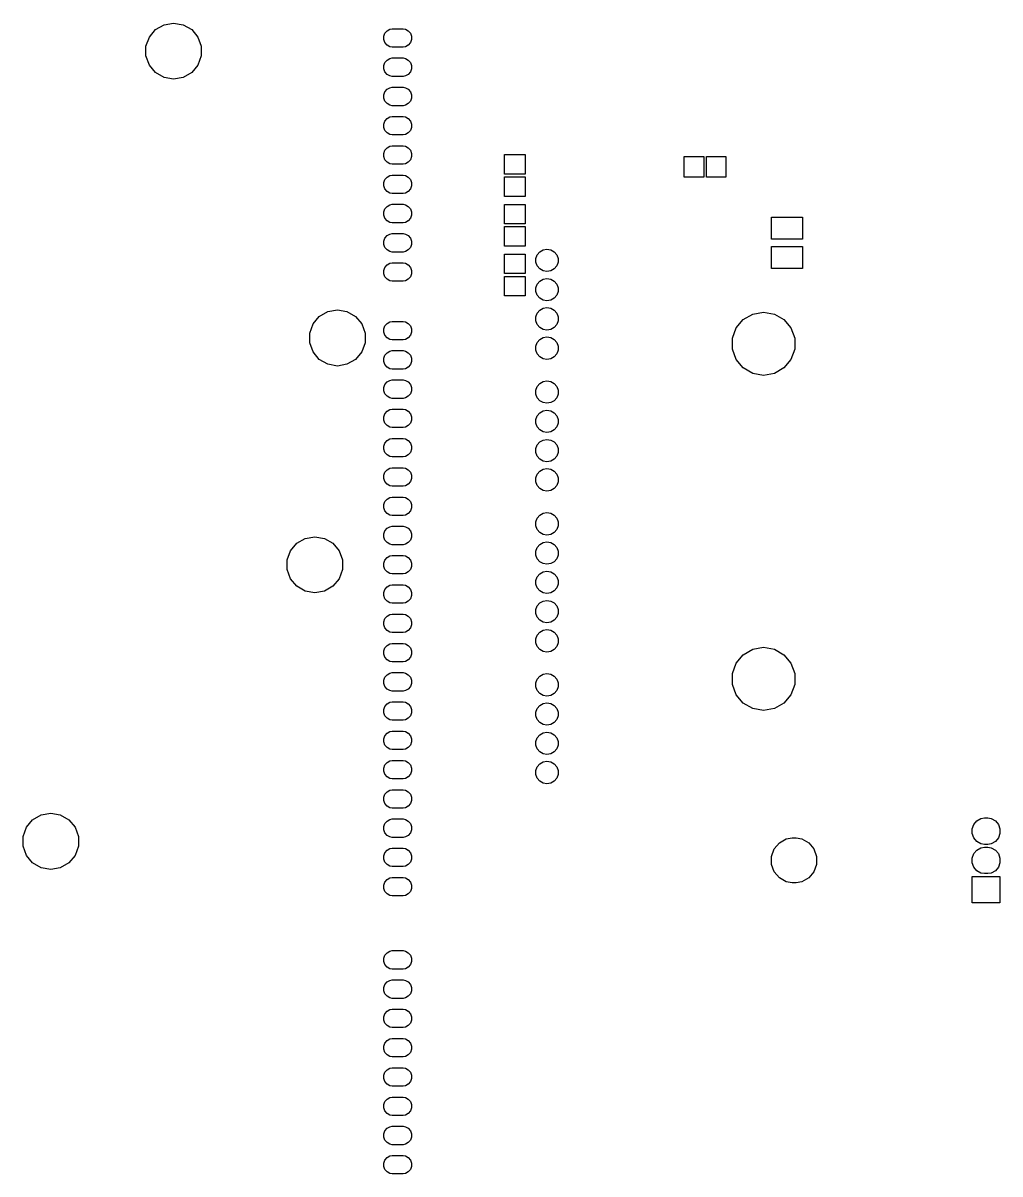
# Model space of a CAD drawing. Extents: x 60 to 245, y -144 to -44.
# Drawn here: x 60 to 144.7, y -143.8 to -43.9 of the extents above; entities that cross this region are included whole.
import ezdxf

# ---------------------------------------------------------------- set-up
doc = ezdxf.new("R2010")
doc.units = 0
doc.header["$MEASUREMENT"] = 0
doc.layers.add('BLACK', color=7, linetype='CONTINUOUS')

msp = doc.modelspace()

# ---------------------------------------------------------------- linework, layer by layer
at = {"layer": 'BLACK', "linetype": 'CONTINUOUS'}
for p, q in [((72.1915, -44.0649), (73.025, -43.918)), ((73.025, -43.918), (73.8585, -44.0649)), ((70.9145, -45.1365), (71.4585, -44.4881)), ((71.4585, -44.4881), (72.1915, -44.0649)), ((73.8585, -44.0649), (74.5915, -44.4881)), ((74.5915, -44.4881), (75.1355, -45.1365)), ((91.256, -45.0709), (91.3525, -44.8058)), ((91.3525, -44.8058), (91.5338, -44.5897)), ((91.5338, -44.5897), (91.7782, -44.4486)), ((91.7782, -44.4486), (91.986, -44.412)), ((91.986, -44.412), (92.926, -44.412)), ((92.926, -44.412), (93.1338, -44.4486)), ((93.1338, -44.4486), (93.3782, -44.5897)), ((93.3782, -44.5897), (93.5595, -44.8058)), ((93.5595, -44.8058), (93.656, -45.0709)), ((70.625, -45.9318), (70.9145, -45.1365)), ((70.625, -46.7782), (70.625, -45.9318)), ((75.1355, -45.1365), (75.425, -45.9318)), ((75.425, -45.9318), (75.425, -46.7782)), ((91.256, -45.3531), (91.256, -45.0709)), ((91.3525, -45.6182), (91.256, -45.3531)), ((91.5338, -45.8343), (91.3525, -45.6182)), ((91.7782, -45.9754), (91.5338, -45.8343)), ((93.3782, -45.8343), (93.1338, -45.9754)), ((93.5595, -45.6182), (93.3782, -45.8343)), ((93.656, -45.3531), (93.5595, -45.6182)), ((93.656, -45.0709), (93.656, -45.3531)), ((70.9145, -47.5735), (70.625, -46.7782)), ((75.425, -46.7782), (75.1355, -47.5735)), ((91.986, -46.012), (91.7782, -45.9754)), ((92.926, -46.012), (91.986, -46.012)), ((93.1338, -45.9754), (92.926, -46.012)), ((71.4585, -48.2219), (70.9145, -47.5735)), ((75.1355, -47.5735), (74.5915, -48.2219)), ((91.256, -47.6109), (91.3525, -47.3458)), ((91.256, -47.8931), (91.256, -47.6109)), ((91.3525, -48.1582), (91.256, -47.8931)), ((91.3525, -47.3458), (91.5338, -47.1297)), ((91.5338, -47.1297), (91.7782, -46.9886)), ((91.7782, -46.9886), (91.986, -46.952)), ((91.986, -46.952), (92.926, -46.952)), ((92.926, -46.952), (93.1338, -46.9886)), ((93.1338, -46.9886), (93.3782, -47.1297)), ((93.3782, -47.1297), (93.5595, -47.3458)), ((93.5595, -47.3458), (93.656, -47.6109)), ((93.656, -47.8931), (93.5595, -48.1582)), ((93.656, -47.6109), (93.656, -47.8931)), ((72.1915, -48.6451), (71.4585, -48.2219)), ((73.025, -48.792), (72.1915, -48.6451)), ((73.8585, -48.6451), (73.025, -48.792)), ((74.5915, -48.2219), (73.8585, -48.6451)), ((91.5338, -48.3743), (91.3525, -48.1582)), ((91.7782, -48.5154), (91.5338, -48.3743)), ((91.986, -48.552), (91.7782, -48.5154)), ((92.926, -48.552), (91.986, -48.552)), ((93.1338, -48.5154), (92.926, -48.552)), ((93.3782, -48.3743), (93.1338, -48.5154)), ((93.5595, -48.1582), (93.3782, -48.3743)), ((91.256, -50.1509), (91.3525, -49.8858)), ((91.3525, -49.8858), (91.5338, -49.6697)), ((91.5338, -49.6697), (91.7782, -49.5286)), ((91.7782, -49.5286), (91.986, -49.492)), ((91.986, -49.492), (92.926, -49.492)), ((92.926, -49.492), (93.1338, -49.5286)), ((93.1338, -49.5286), (93.3782, -49.6697)), ((93.3782, -49.6697), (93.5595, -49.8858)), ((93.5595, -49.8858), (93.656, -50.1509)), ((91.256, -50.4331), (91.256, -50.1509)), ((91.3525, -50.6982), (91.256, -50.4331)), ((91.5338, -50.9143), (91.3525, -50.6982)), ((91.7782, -51.0554), (91.5338, -50.9143)), ((93.3782, -50.9143), (93.1338, -51.0554)), ((93.5595, -50.6982), (93.3782, -50.9143)), ((93.656, -50.4331), (93.5595, -50.6982)), ((93.656, -50.1509), (93.656, -50.4331)), ((91.986, -51.092), (91.7782, -51.0554)), ((92.926, -51.092), (91.986, -51.092)), ((93.1338, -51.0554), (92.926, -51.092)), ((91.256, -52.6909), (91.3525, -52.4258)), ((91.256, -52.9731), (91.256, -52.6909)), ((91.3525, -52.4258), (91.5338, -52.2097)), ((91.5338, -52.2097), (91.7782, -52.0686)), ((91.7782, -52.0686), (91.986, -52.032)), ((91.986, -52.032), (92.926, -52.032)), ((92.926, -52.032), (93.1338, -52.0686)), ((93.1338, -52.0686), (93.3782, -52.2097)), ((93.3782, -52.2097), (93.5595, -52.4258)), ((93.5595, -52.4258), (93.656, -52.6909)), ((93.656, -52.6909), (93.656, -52.9731)), ((91.3525, -53.2382), (91.256, -52.9731)), ((91.5338, -53.4543), (91.3525, -53.2382)), ((91.7782, -53.5954), (91.5338, -53.4543)), ((91.986, -53.632), (91.7782, -53.5954)), ((92.926, -53.632), (91.986, -53.632)), ((93.1338, -53.5954), (92.926, -53.632)), ((93.3782, -53.4543), (93.1338, -53.5954)), ((93.5595, -53.2382), (93.3782, -53.4543)), ((93.656, -52.9731), (93.5595, -53.2382)), ((91.3525, -54.9658), (91.5338, -54.7497)), ((91.5338, -54.7497), (91.7782, -54.6086)), ((91.7782, -54.6086), (91.986, -54.572)), ((91.986, -54.572), (92.926, -54.572)), ((92.926, -54.572), (93.1338, -54.6086)), ((93.1338, -54.6086), (93.3782, -54.7497)), ((93.3782, -54.7497), (93.5595, -54.9658)), ((91.256, -55.2309), (91.3525, -54.9658)), ((91.256, -55.5131), (91.256, -55.2309)), ((91.3525, -55.7782), (91.256, -55.5131)), ((91.5338, -55.9943), (91.3525, -55.7782)), ((93.5595, -55.7782), (93.3782, -55.9943)), ((93.5595, -54.9658), (93.656, -55.2309)), ((93.656, -55.5131), (93.5595, -55.7782)), ((93.656, -55.2309), (93.656, -55.5131)), ((101.716, -57.03), (101.716, -55.335)), ((101.716, -55.335), (103.516, -55.335)), ((103.516, -55.335), (103.516, -57.03)), ((117.311, -57.288), (117.311, -55.488)), ((117.311, -55.488), (119.006, -55.488)), ((119.006, -55.488), (119.006, -57.288)), ((119.246, -57.288), (119.246, -55.488)), ((119.246, -55.488), (120.941, -55.488)), ((120.941, -55.488), (120.941, -57.288)), ((91.7782, -56.1354), (91.5338, -55.9943)), ((91.986, -56.172), (91.7782, -56.1354)), ((92.926, -56.172), (91.986, -56.172)), ((93.1338, -56.1354), (92.926, -56.172)), ((93.3782, -55.9943), (93.1338, -56.1354)), ((91.256, -57.7709), (91.3525, -57.5058)), ((91.256, -58.0531), (91.256, -57.7709)), ((91.3525, -57.5058), (91.5338, -57.2897)), ((91.5338, -57.2897), (91.7782, -57.1486)), ((91.7782, -57.1486), (91.986, -57.112)), ((91.986, -57.112), (92.926, -57.112)), ((92.926, -57.112), (93.1338, -57.1486)), ((93.1338, -57.1486), (93.3782, -57.2897)), ((93.3782, -57.2897), (93.5595, -57.5058)), ((93.5595, -57.5058), (93.656, -57.7709)), ((93.656, -57.7709), (93.656, -58.0531)), ((103.516, -57.03), (101.716, -57.03)), ((101.716, -58.965), (101.716, -57.27)), ((101.716, -57.27), (103.516, -57.27)), ((103.516, -57.27), (103.516, -58.965)), ((119.006, -57.288), (117.311, -57.288)), ((120.941, -57.288), (119.246, -57.288)), ((91.3525, -58.3182), (91.256, -58.0531)), ((91.5338, -58.5343), (91.3525, -58.3182)), ((91.7782, -58.6754), (91.5338, -58.5343)), ((91.986, -58.712), (91.7782, -58.6754)), ((92.926, -58.712), (91.986, -58.712)), ((93.1338, -58.6754), (92.926, -58.712)), ((93.3782, -58.5343), (93.1338, -58.6754)), ((93.5595, -58.3182), (93.3782, -58.5343)), ((93.656, -58.0531), (93.5595, -58.3182)), ((91.3525, -60.0458), (91.5338, -59.8297)), ((91.5338, -59.8297), (91.7782, -59.6886)), ((91.7782, -59.6886), (91.986, -59.652)), ((91.986, -59.652), (92.926, -59.652)), ((92.926, -59.652), (93.1338, -59.6886)), ((93.1338, -59.6886), (93.3782, -59.8297)), ((93.3782, -59.8297), (93.5595, -60.0458)), ((103.516, -58.965), (101.716, -58.965)), ((101.716, -61.348), (101.716, -59.653)), ((101.716, -59.653), (103.516, -59.653)), ((103.516, -59.653), (103.516, -61.348)), ((91.256, -60.3109), (91.3525, -60.0458)), ((91.256, -60.5931), (91.256, -60.3109)), ((91.3525, -60.8582), (91.256, -60.5931)), ((91.5338, -61.0743), (91.3525, -60.8582)), ((93.5595, -60.8582), (93.3782, -61.0743)), ((93.5595, -60.0458), (93.656, -60.3109)), ((93.656, -60.5931), (93.5595, -60.8582)), ((93.656, -60.3109), (93.656, -60.5931)), ((124.888, -60.772), (127.588, -60.772)), ((124.888, -62.672), (124.888, -60.772)), ((127.588, -60.772), (127.588, -62.672)), ((91.7782, -61.2154), (91.5338, -61.0743)), ((91.986, -61.252), (91.7782, -61.2154)), ((92.926, -61.252), (91.986, -61.252)), ((93.1338, -61.2154), (92.926, -61.252)), ((93.3782, -61.0743), (93.1338, -61.2154)), ((103.516, -61.348), (101.716, -61.348)), ((101.716, -63.283), (101.716, -61.588)), ((101.716, -61.588), (103.516, -61.588)), ((103.516, -61.588), (103.516, -63.283)), ((91.256, -62.8509), (91.3525, -62.5858)), ((91.256, -63.1331), (91.256, -62.8509)), ((91.3525, -62.5858), (91.5338, -62.3697)), ((91.5338, -62.3697), (91.7782, -62.2286)), ((91.7782, -62.2286), (91.986, -62.192)), ((91.986, -62.192), (92.926, -62.192)), ((92.926, -62.192), (93.1338, -62.2286)), ((93.1338, -62.2286), (93.3782, -62.3697)), ((93.3782, -62.3697), (93.5595, -62.5858)), ((93.5595, -62.5858), (93.656, -62.8509)), ((93.656, -62.8509), (93.656, -63.1331)), ((127.588, -62.672), (124.888, -62.672)), ((91.3525, -63.3982), (91.256, -63.1331)), ((91.5338, -63.6143), (91.3525, -63.3982)), ((91.7782, -63.7554), (91.5338, -63.6143)), ((91.986, -63.792), (91.7782, -63.7554)), ((92.926, -63.792), (91.986, -63.792)), ((93.1338, -63.7554), (92.926, -63.792)), ((93.3782, -63.6143), (93.1338, -63.7554)), ((93.5595, -63.3982), (93.3782, -63.6143)), ((93.656, -63.1331), (93.5595, -63.3982)), ((103.516, -63.283), (101.716, -63.283)), ((104.564, -64.0276), (104.782, -63.7677)), ((104.782, -63.7677), (105.076, -63.5981)), ((105.076, -63.5981), (105.41, -63.5392)), ((105.41, -63.5392), (105.744, -63.5981)), ((105.744, -63.5981), (106.038, -63.7677)), ((106.038, -63.7677), (106.256, -64.0276)), ((124.888, -63.312), (127.588, -63.312)), ((124.888, -65.212), (124.888, -63.312)), ((127.588, -63.312), (127.588, -65.212)), ((91.3525, -65.1258), (91.5338, -64.9097)), ((91.5338, -64.9097), (91.7782, -64.7686)), ((91.7782, -64.7686), (91.986, -64.732)), ((91.986, -64.732), (92.926, -64.732)), ((92.926, -64.732), (93.1338, -64.7686)), ((93.1338, -64.7686), (93.3782, -64.9097)), ((93.3782, -64.9097), (93.5595, -65.1258)), ((101.716, -65.666), (101.716, -63.971)), ((101.716, -63.971), (103.516, -63.971)), ((103.516, -63.971), (103.516, -65.666)), ((104.448, -64.3464), (104.564, -64.0276)), ((104.448, -64.6856), (104.448, -64.3464)), ((104.564, -65.0044), (104.448, -64.6856)), ((106.256, -64.0276), (106.372, -64.3464)), ((106.372, -64.6856), (106.256, -65.0044)), ((106.372, -64.3464), (106.372, -64.6856)), ((91.256, -65.3909), (91.3525, -65.1258)), ((91.256, -65.6731), (91.256, -65.3909)), ((91.3525, -65.9382), (91.256, -65.6731)), ((93.5595, -65.1258), (93.656, -65.3909)), ((93.656, -65.6731), (93.5595, -65.9382)), ((93.656, -65.3909), (93.656, -65.6731)), ((103.516, -65.666), (101.716, -65.666)), ((101.716, -67.601), (101.716, -65.906)), ((101.716, -65.906), (103.516, -65.906)), ((103.516, -65.906), (103.516, -67.601)), ((104.782, -65.2643), (104.564, -65.0044)), ((105.076, -65.4339), (104.782, -65.2643)), ((105.41, -65.4928), (105.076, -65.4339)), ((105.744, -65.4339), (105.41, -65.4928)), ((106.038, -65.2643), (105.744, -65.4339)), ((106.256, -65.0044), (106.038, -65.2643)), ((127.588, -65.212), (124.888, -65.212)), ((91.5338, -66.1543), (91.3525, -65.9382)), ((91.7782, -66.2954), (91.5338, -66.1543)), ((91.986, -66.332), (91.7782, -66.2954)), ((92.926, -66.332), (91.986, -66.332)), ((93.1338, -66.2954), (92.926, -66.332)), ((93.3782, -66.1543), (93.1338, -66.2954)), ((93.5595, -65.9382), (93.3782, -66.1543)), ((104.448, -66.8864), (104.564, -66.5676)), ((104.448, -67.2256), (104.448, -66.8864)), ((104.564, -66.5676), (104.782, -66.3077)), ((104.782, -66.3077), (105.076, -66.1381)), ((105.076, -66.1381), (105.41, -66.0792)), ((105.41, -66.0792), (105.744, -66.1381)), ((105.744, -66.1381), (106.038, -66.3077)), ((106.038, -66.3077), (106.256, -66.5676)), ((106.256, -66.5676), (106.372, -66.8864)), ((106.372, -66.8864), (106.372, -67.2256)), ((103.516, -67.601), (101.716, -67.601)), ((104.564, -67.5444), (104.448, -67.2256)), ((104.782, -67.8043), (104.564, -67.5444)), ((105.076, -67.9739), (104.782, -67.8043)), ((106.038, -67.8043), (105.744, -67.9739)), ((106.256, -67.5444), (106.038, -67.8043)), ((106.372, -67.2256), (106.256, -67.5444)), ((86.3918, -68.9569), (87.2253, -68.81)), ((87.2253, -68.81), (88.0588, -68.9569)), ((104.564, -69.1076), (104.782, -68.8477)), ((104.782, -68.8477), (105.076, -68.6781)), ((105.41, -68.0328), (105.076, -67.9739)), ((105.076, -68.6781), (105.41, -68.6192)), ((105.744, -67.9739), (105.41, -68.0328)), ((105.41, -68.6192), (105.744, -68.6781)), ((105.744, -68.6781), (106.038, -68.8477)), ((106.038, -68.8477), (106.256, -69.1076)), ((85.1147, -70.0285), (85.6588, -69.3801)), ((85.6588, -69.3801), (86.3918, -68.9569)), ((88.0588, -68.9569), (88.7918, -69.3801)), ((88.7918, -69.3801), (89.3358, -70.0285)), ((91.5338, -69.9897), (91.7782, -69.8486)), ((91.7782, -69.8486), (91.986, -69.812)), ((91.986, -69.812), (92.926, -69.812)), ((92.926, -69.812), (93.1338, -69.8486)), ((93.1338, -69.8486), (93.3782, -69.9897)), ((104.448, -69.4264), (104.564, -69.1076)), ((104.448, -69.7656), (104.448, -69.4264)), ((104.564, -70.0844), (104.448, -69.7656)), ((106.256, -69.1076), (106.372, -69.4264)), ((106.372, -69.7656), (106.256, -70.0844)), ((106.372, -69.4264), (106.372, -69.7656)), ((121.832, -70.3842), (122.444, -69.6548)), ((122.444, -69.6548), (123.268, -69.1787)), ((123.268, -69.1787), (124.206, -69.0133)), ((124.206, -69.0133), (125.144, -69.1787)), ((125.144, -69.1787), (125.968, -69.6548)), ((125.968, -69.6548), (126.58, -70.3842)), ((84.8253, -70.8238), (85.1147, -70.0285)), ((84.8253, -71.6702), (84.8253, -70.8238)), ((89.3358, -70.0285), (89.6253, -70.8238)), ((89.6253, -70.8238), (89.6253, -71.6702)), ((91.256, -70.4709), (91.3525, -70.2058)), ((91.256, -70.7531), (91.256, -70.4709)), ((91.3525, -71.0182), (91.256, -70.7531)), ((91.3525, -70.2058), (91.5338, -69.9897)), ((93.3782, -69.9897), (93.5595, -70.2058)), ((93.5595, -70.2058), (93.656, -70.4709)), ((93.656, -70.7531), (93.5595, -71.0182)), ((93.656, -70.4709), (93.656, -70.7531)), ((104.782, -70.3443), (104.564, -70.0844)), ((105.076, -70.5139), (104.782, -70.3443)), ((105.41, -70.5728), (105.076, -70.5139)), ((105.744, -70.5139), (105.41, -70.5728)), ((106.038, -70.3443), (105.744, -70.5139)), ((106.256, -70.0844), (106.038, -70.3443)), ((121.506, -71.2789), (121.832, -70.3842)), ((126.58, -70.3842), (126.906, -71.2789)), ((85.1147, -72.4655), (84.8253, -71.6702)), ((89.6253, -71.6702), (89.3358, -72.4655)), ((91.5338, -71.2343), (91.3525, -71.0182)), ((91.7782, -71.3754), (91.5338, -71.2343)), ((91.986, -71.412), (91.7782, -71.3754)), ((92.926, -71.412), (91.986, -71.412)), ((93.1338, -71.3754), (92.926, -71.412)), ((93.3782, -71.2343), (93.1338, -71.3754)), ((93.5595, -71.0182), (93.3782, -71.2343)), ((104.448, -71.9664), (104.564, -71.6476)), ((104.564, -71.6476), (104.782, -71.3877)), ((104.782, -71.3877), (105.076, -71.2181)), ((105.076, -71.2181), (105.41, -71.1592)), ((105.41, -71.1592), (105.744, -71.2181)), ((105.744, -71.2181), (106.038, -71.3877)), ((106.038, -71.3877), (106.256, -71.6476)), ((106.256, -71.6476), (106.372, -71.9664)), ((121.506, -72.2311), (121.506, -71.2789)), ((126.906, -71.2789), (126.906, -72.2311)), ((85.6588, -73.1139), (85.1147, -72.4655)), ((89.3358, -72.4655), (88.7918, -73.1139)), ((91.256, -73.0109), (91.3525, -72.7458)), ((91.3525, -72.7458), (91.5338, -72.5297)), ((91.5338, -72.5297), (91.7782, -72.3886)), ((91.7782, -72.3886), (91.986, -72.352)), ((91.986, -72.352), (92.926, -72.352)), ((92.926, -72.352), (93.1338, -72.3886)), ((93.1338, -72.3886), (93.3782, -72.5297)), ((93.3782, -72.5297), (93.5595, -72.7458)), ((93.5595, -72.7458), (93.656, -73.0109)), ((104.448, -72.3056), (104.448, -71.9664)), ((104.564, -72.6244), (104.448, -72.3056)), ((104.782, -72.8843), (104.564, -72.6244)), ((105.076, -73.0539), (104.782, -72.8843)), ((106.038, -72.8843), (105.744, -73.0539)), ((106.256, -72.6244), (106.038, -72.8843)), ((106.372, -72.3056), (106.256, -72.6244)), ((106.372, -71.9664), (106.372, -72.3056)), ((121.832, -73.1258), (121.506, -72.2311)), ((126.906, -72.2311), (126.58, -73.1258)), ((86.3918, -73.5371), (85.6588, -73.1139)), ((87.2253, -73.684), (86.3918, -73.5371)), ((88.0588, -73.5371), (87.2253, -73.684)), ((88.7918, -73.1139), (88.0588, -73.5371)), ((91.256, -73.2931), (91.256, -73.0109)), ((91.3525, -73.5582), (91.256, -73.2931)), ((91.5338, -73.7743), (91.3525, -73.5582)), ((91.7782, -73.9154), (91.5338, -73.7743)), ((93.3782, -73.7743), (93.1338, -73.9154)), ((93.5595, -73.5582), (93.3782, -73.7743)), ((93.656, -73.2931), (93.5595, -73.5582)), ((93.656, -73.0109), (93.656, -73.2931)), ((105.41, -73.1128), (105.076, -73.0539)), ((105.744, -73.0539), (105.41, -73.1128)), ((122.444, -73.8552), (121.832, -73.1258)), ((123.268, -74.3313), (122.444, -73.8552)), ((125.968, -73.8552), (125.144, -74.3313)), ((126.58, -73.1258), (125.968, -73.8552)), ((91.986, -73.952), (91.7782, -73.9154)), ((91.7782, -74.9286), (91.986, -74.892)), ((92.926, -73.952), (91.986, -73.952)), ((91.986, -74.892), (92.926, -74.892)), ((93.1338, -73.9154), (92.926, -73.952)), ((92.926, -74.892), (93.1338, -74.9286)), ((124.206, -74.4967), (123.268, -74.3313)), ((125.144, -74.3313), (124.206, -74.4967)), ((91.256, -75.5509), (91.3525, -75.2858)), ((91.256, -75.8331), (91.256, -75.5509)), ((91.3525, -76.0982), (91.256, -75.8331)), ((91.3525, -75.2858), (91.5338, -75.0697)), ((91.5338, -75.0697), (91.7782, -74.9286)), ((93.1338, -74.9286), (93.3782, -75.0697)), ((93.3782, -75.0697), (93.5595, -75.2858)), ((93.5595, -75.2858), (93.656, -75.5509)), ((93.656, -75.8331), (93.5595, -76.0982)), ((93.656, -75.5509), (93.656, -75.8331)), ((104.448, -75.7764), (104.564, -75.4576)), ((104.448, -76.1156), (104.448, -75.7764)), ((104.564, -75.4576), (104.782, -75.1977)), ((104.782, -75.1977), (105.076, -75.0281)), ((105.076, -75.0281), (105.41, -74.9692)), ((105.41, -74.9692), (105.744, -75.0281)), ((105.744, -75.0281), (106.038, -75.1977)), ((106.038, -75.1977), (106.256, -75.4576)), ((106.256, -75.4576), (106.372, -75.7764)), ((106.372, -75.7764), (106.372, -76.1156)), ((91.5338, -76.3143), (91.3525, -76.0982)), ((91.7782, -76.4554), (91.5338, -76.3143)), ((91.986, -76.492), (91.7782, -76.4554)), ((92.926, -76.492), (91.986, -76.492)), ((93.1338, -76.4554), (92.926, -76.492)), ((93.3782, -76.3143), (93.1338, -76.4554)), ((93.5595, -76.0982), (93.3782, -76.3143)), ((104.564, -76.4344), (104.448, -76.1156)), ((104.782, -76.6943), (104.564, -76.4344)), ((105.076, -76.8639), (104.782, -76.6943)), ((105.41, -76.9228), (105.076, -76.8639)), ((105.744, -76.8639), (105.41, -76.9228)), ((106.038, -76.6943), (105.744, -76.8639)), ((106.256, -76.4344), (106.038, -76.6943)), ((106.372, -76.1156), (106.256, -76.4344)), ((91.256, -78.0909), (91.3525, -77.8258)), ((91.3525, -77.8258), (91.5338, -77.6097)), ((91.5338, -77.6097), (91.7782, -77.4686)), ((91.7782, -77.4686), (91.986, -77.432)), ((91.986, -77.432), (92.926, -77.432)), ((92.926, -77.432), (93.1338, -77.4686)), ((93.1338, -77.4686), (93.3782, -77.6097)), ((93.3782, -77.6097), (93.5595, -77.8258)), ((93.5595, -77.8258), (93.656, -78.0909)), ((104.564, -77.9976), (104.782, -77.7377)), ((104.782, -77.7377), (105.076, -77.5681)), ((105.076, -77.5681), (105.41, -77.5092)), ((105.41, -77.5092), (105.744, -77.5681)), ((105.744, -77.5681), (106.038, -77.7377)), ((106.038, -77.7377), (106.256, -77.9976)), ((91.256, -78.3731), (91.256, -78.0909)), ((91.3525, -78.6382), (91.256, -78.3731)), ((91.5338, -78.8543), (91.3525, -78.6382)), ((91.7782, -78.9954), (91.5338, -78.8543)), ((93.3782, -78.8543), (93.1338, -78.9954)), ((93.5595, -78.6382), (93.3782, -78.8543)), ((93.656, -78.3731), (93.5595, -78.6382)), ((93.656, -78.0909), (93.656, -78.3731)), ((104.448, -78.3164), (104.564, -77.9976)), ((104.448, -78.6556), (104.448, -78.3164)), ((104.564, -78.9744), (104.448, -78.6556)), ((106.256, -77.9976), (106.372, -78.3164)), ((106.372, -78.6556), (106.256, -78.9744)), ((106.372, -78.3164), (106.372, -78.6556)), ((91.986, -79.032), (91.7782, -78.9954)), ((92.926, -79.032), (91.986, -79.032)), ((93.1338, -78.9954), (92.926, -79.032)), ((104.782, -79.2343), (104.564, -78.9744)), ((105.076, -79.4039), (104.782, -79.2343)), ((105.41, -79.4628), (105.076, -79.4039)), ((105.744, -79.4039), (105.41, -79.4628)), ((106.038, -79.2343), (105.744, -79.4039)), ((106.256, -78.9744), (106.038, -79.2343)), ((91.256, -80.6309), (91.3525, -80.3658)), ((91.256, -80.9131), (91.256, -80.6309)), ((91.3525, -80.3658), (91.5338, -80.1497)), ((91.5338, -80.1497), (91.7782, -80.0086)), ((91.7782, -80.0086), (91.986, -79.972)), ((91.986, -79.972), (92.926, -79.972)), ((92.926, -79.972), (93.1338, -80.0086)), ((93.1338, -80.0086), (93.3782, -80.1497)), ((93.3782, -80.1497), (93.5595, -80.3658)), ((93.5595, -80.3658), (93.656, -80.6309)), ((93.656, -80.6309), (93.656, -80.9131)), ((104.448, -80.8564), (104.564, -80.5376)), ((104.448, -81.1956), (104.448, -80.8564)), ((104.564, -80.5376), (104.782, -80.2777)), ((104.782, -80.2777), (105.076, -80.1081)), ((105.076, -80.1081), (105.41, -80.0492)), ((105.41, -80.0492), (105.744, -80.1081)), ((105.744, -80.1081), (106.038, -80.2777)), ((106.038, -80.2777), (106.256, -80.5376)), ((106.256, -80.5376), (106.372, -80.8564)), ((106.372, -80.8564), (106.372, -81.1956)), ((91.3525, -81.1782), (91.256, -80.9131)), ((91.5338, -81.3943), (91.3525, -81.1782)), ((91.7782, -81.5354), (91.5338, -81.3943)), ((91.986, -81.572), (91.7782, -81.5354)), ((92.926, -81.572), (91.986, -81.572)), ((93.1338, -81.5354), (92.926, -81.572)), ((93.3782, -81.3943), (93.1338, -81.5354)), ((93.5595, -81.1782), (93.3782, -81.3943)), ((93.656, -80.9131), (93.5595, -81.1782)), ((104.564, -81.5144), (104.448, -81.1956)), ((104.782, -81.7743), (104.564, -81.5144)), ((105.076, -81.9439), (104.782, -81.7743)), ((106.038, -81.7743), (105.744, -81.9439)), ((106.256, -81.5144), (106.038, -81.7743)), ((106.372, -81.1956), (106.256, -81.5144)), ((91.3525, -82.9058), (91.5338, -82.6897)), ((91.5338, -82.6897), (91.7782, -82.5486)), ((91.7782, -82.5486), (91.986, -82.512)), ((91.986, -82.512), (92.926, -82.512)), ((92.926, -82.512), (93.1338, -82.5486)), ((93.1338, -82.5486), (93.3782, -82.6897)), ((93.3782, -82.6897), (93.5595, -82.9058)), ((104.564, -83.0776), (104.782, -82.8177)), ((104.782, -82.8177), (105.076, -82.6481)), ((105.41, -82.0028), (105.076, -81.9439)), ((105.076, -82.6481), (105.41, -82.5892)), ((105.744, -81.9439), (105.41, -82.0028)), ((105.41, -82.5892), (105.744, -82.6481)), ((105.744, -82.6481), (106.038, -82.8177)), ((106.038, -82.8177), (106.256, -83.0776)), ((91.256, -83.1709), (91.3525, -82.9058)), ((91.256, -83.4531), (91.256, -83.1709)), ((91.3525, -83.7182), (91.256, -83.4531)), ((91.5338, -83.9343), (91.3525, -83.7182)), ((93.5595, -83.7182), (93.3782, -83.9343)), ((93.5595, -82.9058), (93.656, -83.1709)), ((93.656, -83.4531), (93.5595, -83.7182)), ((93.656, -83.1709), (93.656, -83.4531)), ((104.448, -83.3964), (104.564, -83.0776)), ((104.448, -83.7356), (104.448, -83.3964)), ((104.564, -84.0544), (104.448, -83.7356)), ((106.256, -83.0776), (106.372, -83.3964)), ((106.372, -83.7356), (106.256, -84.0544)), ((106.372, -83.3964), (106.372, -83.7356)), ((91.7782, -84.0754), (91.5338, -83.9343)), ((91.986, -84.112), (91.7782, -84.0754)), ((92.926, -84.112), (91.986, -84.112)), ((93.1338, -84.0754), (92.926, -84.112)), ((93.3782, -83.9343), (93.1338, -84.0754)), ((104.782, -84.3143), (104.564, -84.0544)), ((105.076, -84.4839), (104.782, -84.3143)), ((105.41, -84.5428), (105.076, -84.4839)), ((105.744, -84.4839), (105.41, -84.5428)), ((106.038, -84.3143), (105.744, -84.4839)), ((106.256, -84.0544), (106.038, -84.3143)), ((91.256, -85.7109), (91.3525, -85.4458)), ((91.256, -85.9931), (91.256, -85.7109)), ((91.3525, -85.4458), (91.5338, -85.2297)), ((91.5338, -85.2297), (91.7782, -85.0886)), ((91.7782, -85.0886), (91.986, -85.052)), ((91.986, -85.052), (92.926, -85.052)), ((92.926, -85.052), (93.1338, -85.0886)), ((93.1338, -85.0886), (93.3782, -85.2297)), ((93.3782, -85.2297), (93.5595, -85.4458)), ((93.5595, -85.4458), (93.656, -85.7109)), ((93.656, -85.7109), (93.656, -85.9931)), ((91.3525, -86.2582), (91.256, -85.9931)), ((91.5338, -86.4743), (91.3525, -86.2582)), ((91.7782, -86.6154), (91.5338, -86.4743)), ((91.986, -86.652), (91.7782, -86.6154)), ((92.926, -86.652), (91.986, -86.652)), ((93.1338, -86.6154), (92.926, -86.652)), ((93.3782, -86.4743), (93.1338, -86.6154)), ((93.5595, -86.2582), (93.3782, -86.4743)), ((93.656, -85.9931), (93.5595, -86.2582)), ((104.448, -87.2064), (104.564, -86.8876)), ((104.564, -86.8876), (104.782, -86.6277)), ((104.782, -86.6277), (105.076, -86.4581)), ((105.076, -86.4581), (105.41, -86.3992)), ((105.41, -86.3992), (105.744, -86.4581)), ((105.744, -86.4581), (106.038, -86.6277)), ((106.038, -86.6277), (106.256, -86.8876)), ((106.256, -86.8876), (106.372, -87.2064)), ((91.3525, -87.9858), (91.5338, -87.7697)), ((91.5338, -87.7697), (91.7782, -87.6286)), ((91.7782, -87.6286), (91.986, -87.592)), ((91.986, -87.592), (92.926, -87.592)), ((92.926, -87.592), (93.1338, -87.6286)), ((93.1338, -87.6286), (93.3782, -87.7697)), ((93.3782, -87.7697), (93.5595, -87.9858)), ((104.448, -87.5456), (104.448, -87.2064)), ((104.564, -87.8644), (104.448, -87.5456)), ((104.782, -88.1243), (104.564, -87.8644)), ((106.256, -87.8644), (106.038, -88.1243)), ((106.372, -87.5456), (106.256, -87.8644)), ((106.372, -87.2064), (106.372, -87.5456)), ((83.7013, -89.0651), (84.4343, -88.6419)), ((84.4343, -88.6419), (85.2678, -88.495)), ((85.2678, -88.495), (86.1013, -88.6419)), ((86.1013, -88.6419), (86.8343, -89.0651)), ((91.256, -88.2509), (91.3525, -87.9858)), ((91.256, -88.5331), (91.256, -88.2509)), ((91.3525, -88.7982), (91.256, -88.5331)), ((91.5338, -89.0143), (91.3525, -88.7982)), ((93.5595, -88.7982), (93.3782, -89.0143)), ((93.5595, -87.9858), (93.656, -88.2509)), ((93.656, -88.5331), (93.5595, -88.7982)), ((93.656, -88.2509), (93.656, -88.5331)), ((105.076, -88.2939), (104.782, -88.1243)), ((105.41, -88.3528), (105.076, -88.2939)), ((105.744, -88.2939), (105.41, -88.3528)), ((106.038, -88.1243), (105.744, -88.2939)), ((82.8678, -90.5088), (83.1573, -89.7135)), ((83.1573, -89.7135), (83.7013, -89.0651)), ((86.8343, -89.0651), (87.3783, -89.7135)), ((87.3783, -89.7135), (87.6678, -90.5088)), ((91.7782, -89.1554), (91.5338, -89.0143)), ((91.986, -89.192), (91.7782, -89.1554)), ((92.926, -89.192), (91.986, -89.192)), ((93.1338, -89.1554), (92.926, -89.192)), ((93.3782, -89.0143), (93.1338, -89.1554)), ((104.448, -89.7464), (104.564, -89.4276)), ((104.448, -90.0856), (104.448, -89.7464)), ((104.564, -89.4276), (104.782, -89.1677)), ((104.782, -89.1677), (105.076, -88.9981)), ((105.076, -88.9981), (105.41, -88.9392)), ((105.41, -88.9392), (105.744, -88.9981)), ((105.744, -88.9981), (106.038, -89.1677)), ((106.038, -89.1677), (106.256, -89.4276)), ((106.256, -89.4276), (106.372, -89.7464)), ((106.372, -89.7464), (106.372, -90.0856)), ((82.8678, -91.3552), (82.8678, -90.5088)), ((87.6678, -90.5088), (87.6678, -91.3552)), ((91.256, -90.7909), (91.3525, -90.5258)), ((91.256, -91.0731), (91.256, -90.7909)), ((91.3525, -90.5258), (91.5338, -90.3097)), ((91.5338, -90.3097), (91.7782, -90.1686)), ((91.7782, -90.1686), (91.986, -90.132)), ((91.986, -90.132), (92.926, -90.132)), ((92.926, -90.132), (93.1338, -90.1686)), ((93.1338, -90.1686), (93.3782, -90.3097)), ((93.3782, -90.3097), (93.5595, -90.5258)), ((93.5595, -90.5258), (93.656, -90.7909)), ((93.656, -90.7909), (93.656, -91.0731)), ((104.564, -90.4044), (104.448, -90.0856)), ((104.782, -90.6643), (104.564, -90.4044)), ((105.076, -90.8339), (104.782, -90.6643)), ((105.41, -90.8928), (105.076, -90.8339)), ((105.744, -90.8339), (105.41, -90.8928)), ((106.038, -90.6643), (105.744, -90.8339)), ((106.256, -90.4044), (106.038, -90.6643)), ((106.372, -90.0856), (106.256, -90.4044)), ((83.1573, -92.1505), (82.8678, -91.3552)), ((87.6678, -91.3552), (87.3783, -92.1505)), ((91.3525, -91.3382), (91.256, -91.0731)), ((91.5338, -91.5543), (91.3525, -91.3382)), ((91.7782, -91.6954), (91.5338, -91.5543)), ((91.986, -91.732), (91.7782, -91.6954)), ((92.926, -91.732), (91.986, -91.732)), ((93.1338, -91.6954), (92.926, -91.732)), ((93.3782, -91.5543), (93.1338, -91.6954)), ((93.5595, -91.3382), (93.3782, -91.5543)), ((93.656, -91.0731), (93.5595, -91.3382)), ((104.564, -91.9676), (104.782, -91.7077)), ((104.782, -91.7077), (105.076, -91.5381)), ((105.076, -91.5381), (105.41, -91.4792)), ((105.41, -91.4792), (105.744, -91.5381)), ((105.744, -91.5381), (106.038, -91.7077)), ((106.038, -91.7077), (106.256, -91.9676)), ((83.7013, -92.7989), (83.1573, -92.1505)), ((84.4343, -93.2221), (83.7013, -92.7989)), ((86.8343, -92.7989), (86.1013, -93.2221)), ((87.3783, -92.1505), (86.8343, -92.7989)), ((91.3525, -93.0658), (91.5338, -92.8497)), ((91.5338, -92.8497), (91.7782, -92.7086)), ((91.7782, -92.7086), (91.986, -92.672)), ((91.986, -92.672), (92.926, -92.672)), ((92.926, -92.672), (93.1338, -92.7086)), ((93.1338, -92.7086), (93.3782, -92.8497)), ((93.3782, -92.8497), (93.5595, -93.0658)), ((104.448, -92.2864), (104.564, -91.9676)), ((104.448, -92.6256), (104.448, -92.2864)), ((104.564, -92.9444), (104.448, -92.6256)), ((106.256, -91.9676), (106.372, -92.2864)), ((106.372, -92.6256), (106.256, -92.9444)), ((106.372, -92.2864), (106.372, -92.6256)), ((85.2678, -93.369), (84.4343, -93.2221)), ((86.1013, -93.2221), (85.2678, -93.369)), ((91.256, -93.3309), (91.3525, -93.0658)), ((91.256, -93.6131), (91.256, -93.3309)), ((91.3525, -93.8782), (91.256, -93.6131)), ((91.5338, -94.0943), (91.3525, -93.8782)), ((93.5595, -93.8782), (93.3782, -94.0943)), ((93.5595, -93.0658), (93.656, -93.3309)), ((93.656, -93.6131), (93.5595, -93.8782)), ((93.656, -93.3309), (93.656, -93.6131)), ((104.782, -93.2043), (104.564, -92.9444)), ((105.076, -93.3739), (104.782, -93.2043)), ((105.41, -93.4328), (105.076, -93.3739)), ((105.744, -93.3739), (105.41, -93.4328)), ((106.038, -93.2043), (105.744, -93.3739)), ((106.256, -92.9444), (106.038, -93.2043)), ((91.7782, -94.2354), (91.5338, -94.0943)), ((91.986, -94.272), (91.7782, -94.2354)), ((92.926, -94.272), (91.986, -94.272)), ((93.1338, -94.2354), (92.926, -94.272)), ((93.3782, -94.0943), (93.1338, -94.2354)), ((104.448, -94.8264), (104.564, -94.5076)), ((104.448, -95.1656), (104.448, -94.8264)), ((104.564, -94.5076), (104.782, -94.2477)), ((104.782, -94.2477), (105.076, -94.0781)), ((105.076, -94.0781), (105.41, -94.0192)), ((105.41, -94.0192), (105.744, -94.0781)), ((105.744, -94.0781), (106.038, -94.2477)), ((106.038, -94.2477), (106.256, -94.5076)), ((106.256, -94.5076), (106.372, -94.8264)), ((106.372, -94.8264), (106.372, -95.1656)), ((91.256, -95.8709), (91.3525, -95.6058)), ((91.256, -96.1531), (91.256, -95.8709)), ((91.3525, -95.6058), (91.5338, -95.3897)), ((91.5338, -95.3897), (91.7782, -95.2486)), ((91.7782, -95.2486), (91.986, -95.212)), ((91.986, -95.212), (92.926, -95.212)), ((92.926, -95.212), (93.1338, -95.2486)), ((93.1338, -95.2486), (93.3782, -95.3897)), ((93.3782, -95.3897), (93.5595, -95.6058)), ((93.5595, -95.6058), (93.656, -95.8709)), ((93.656, -95.8709), (93.656, -96.1531)), ((104.564, -95.4844), (104.448, -95.1656)), ((104.782, -95.7443), (104.564, -95.4844)), ((105.076, -95.9139), (104.782, -95.7443)), ((106.038, -95.7443), (105.744, -95.9139)), ((106.256, -95.4844), (106.038, -95.7443)), ((106.372, -95.1656), (106.256, -95.4844)), ((91.3525, -96.4182), (91.256, -96.1531)), ((91.5338, -96.6343), (91.3525, -96.4182)), ((91.7782, -96.7754), (91.5338, -96.6343)), ((91.986, -96.812), (91.7782, -96.7754)), ((92.926, -96.812), (91.986, -96.812)), ((93.1338, -96.7754), (92.926, -96.812)), ((93.3782, -96.6343), (93.1338, -96.7754)), ((93.5595, -96.4182), (93.3782, -96.6343)), ((93.656, -96.1531), (93.5595, -96.4182)), ((104.564, -97.0476), (104.782, -96.7877)), ((104.782, -96.7877), (105.076, -96.6181)), ((105.41, -95.9728), (105.076, -95.9139)), ((105.076, -96.6181), (105.41, -96.5592)), ((105.744, -95.9139), (105.41, -95.9728)), ((105.41, -96.5592), (105.744, -96.6181)), ((105.744, -96.6181), (106.038, -96.7877)), ((106.038, -96.7877), (106.256, -97.0476)), ((91.5338, -97.9297), (91.7782, -97.7886)), ((91.7782, -97.7886), (91.986, -97.752)), ((91.986, -97.752), (92.926, -97.752)), ((92.926, -97.752), (93.1338, -97.7886)), ((93.1338, -97.7886), (93.3782, -97.9297)), ((104.448, -97.3664), (104.564, -97.0476)), ((104.448, -97.7056), (104.448, -97.3664)), ((104.564, -98.0244), (104.448, -97.7056)), ((106.256, -97.0476), (106.372, -97.3664)), ((106.372, -97.7056), (106.256, -98.0244)), ((106.372, -97.3664), (106.372, -97.7056)), ((91.256, -98.4109), (91.3525, -98.1458)), ((91.256, -98.6931), (91.256, -98.4109)), ((91.3525, -98.9582), (91.256, -98.6931)), ((91.3525, -98.1458), (91.5338, -97.9297)), ((93.3782, -97.9297), (93.5595, -98.1458)), ((93.5595, -98.1458), (93.656, -98.4109)), ((93.656, -98.6931), (93.5595, -98.9582)), ((93.656, -98.4109), (93.656, -98.6931)), ((104.782, -98.2843), (104.564, -98.0244)), ((105.076, -98.4539), (104.782, -98.2843)), ((105.41, -98.5128), (105.076, -98.4539)), ((105.744, -98.4539), (105.41, -98.5128)), ((106.038, -98.2843), (105.744, -98.4539)), ((106.256, -98.0244), (106.038, -98.2843)), ((121.832, -99.4672), (122.444, -98.7378)), ((122.444, -98.7378), (123.268, -98.2617)), ((123.268, -98.2617), (124.206, -98.0963)), ((124.206, -98.0963), (125.144, -98.2617)), ((125.144, -98.2617), (125.968, -98.7378)), ((125.968, -98.7378), (126.58, -99.4672)), ((91.5338, -99.1743), (91.3525, -98.9582)), ((91.7782, -99.3154), (91.5338, -99.1743)), ((91.986, -99.352), (91.7782, -99.3154)), ((92.926, -99.352), (91.986, -99.352)), ((93.1338, -99.3154), (92.926, -99.352)), ((93.3782, -99.1743), (93.1338, -99.3154)), ((93.5595, -98.9582), (93.3782, -99.1743)), ((121.506, -100.362), (121.832, -99.4672)), ((126.58, -99.4672), (126.906, -100.362)), ((91.256, -100.951), (91.3525, -100.686)), ((91.3525, -100.686), (91.5338, -100.47)), ((91.5338, -100.47), (91.7782, -100.329)), ((91.7782, -100.329), (91.986, -100.292)), ((91.986, -100.292), (92.926, -100.292)), ((92.926, -100.292), (93.1338, -100.329)), ((93.1338, -100.329), (93.3782, -100.47)), ((93.3782, -100.47), (93.5595, -100.686)), ((93.5595, -100.686), (93.656, -100.951)), ((104.448, -101.176), (104.564, -100.858)), ((104.564, -100.858), (104.782, -100.598)), ((104.782, -100.598), (105.076, -100.428)), ((105.076, -100.428), (105.41, -100.369)), ((105.41, -100.369), (105.744, -100.428)), ((105.744, -100.428), (106.038, -100.598)), ((106.038, -100.598), (106.256, -100.858)), ((106.256, -100.858), (106.372, -101.176)), ((121.506, -101.314), (121.506, -100.362)), ((126.906, -100.362), (126.906, -101.314)), ((91.256, -101.233), (91.256, -100.951)), ((91.3525, -101.498), (91.256, -101.233)), ((91.5338, -101.714), (91.3525, -101.498)), ((91.7782, -101.855), (91.5338, -101.714)), ((91.986, -101.892), (91.7782, -101.855)), ((93.1338, -101.855), (92.926, -101.892)), ((93.3782, -101.714), (93.1338, -101.855)), ((93.5595, -101.498), (93.3782, -101.714)), ((93.656, -101.233), (93.5595, -101.498)), ((93.656, -100.951), (93.656, -101.233)), ((104.448, -101.516), (104.448, -101.176)), ((104.564, -101.834), (104.448, -101.516)), ((104.782, -102.094), (104.564, -101.834)), ((106.256, -101.834), (106.038, -102.094)), ((106.372, -101.516), (106.256, -101.834)), ((106.372, -101.176), (106.372, -101.516)), ((121.832, -102.209), (121.506, -101.314)), ((126.906, -101.314), (126.58, -102.209)), ((91.5338, -103.01), (91.7782, -102.869)), ((91.7782, -102.869), (91.986, -102.832)), ((92.926, -101.892), (91.986, -101.892)), ((91.986, -102.832), (92.926, -102.832)), ((92.926, -102.832), (93.1338, -102.869)), ((93.1338, -102.869), (93.3782, -103.01)), ((105.076, -102.264), (104.782, -102.094)), ((105.41, -102.323), (105.076, -102.264)), ((105.744, -102.264), (105.41, -102.323)), ((106.038, -102.094), (105.744, -102.264)), ((122.444, -102.938), (121.832, -102.209)), ((126.58, -102.209), (125.968, -102.938)), ((91.256, -103.491), (91.3525, -103.226)), ((91.256, -103.773), (91.256, -103.491)), ((91.3525, -104.038), (91.256, -103.773)), ((91.3525, -103.226), (91.5338, -103.01)), ((93.3782, -103.01), (93.5595, -103.226)), ((93.5595, -103.226), (93.656, -103.491)), ((93.656, -103.773), (93.5595, -104.038)), ((93.656, -103.491), (93.656, -103.773)), ((104.448, -103.716), (104.564, -103.398)), ((104.448, -104.056), (104.448, -103.716)), ((104.564, -103.398), (104.782, -103.138)), ((104.782, -103.138), (105.076, -102.968)), ((105.076, -102.968), (105.41, -102.909)), ((105.41, -102.909), (105.744, -102.968)), ((105.744, -102.968), (106.038, -103.138)), ((106.038, -103.138), (106.256, -103.398)), ((106.256, -103.398), (106.372, -103.716)), ((106.372, -103.716), (106.372, -104.056)), ((123.268, -103.414), (122.444, -102.938)), ((124.206, -103.58), (123.268, -103.414)), ((125.144, -103.414), (124.206, -103.58)), ((125.968, -102.938), (125.144, -103.414)), ((91.5338, -104.254), (91.3525, -104.038)), ((91.7782, -104.395), (91.5338, -104.254)), ((91.986, -104.432), (91.7782, -104.395)), ((92.926, -104.432), (91.986, -104.432)), ((93.1338, -104.395), (92.926, -104.432)), ((93.3782, -104.254), (93.1338, -104.395)), ((93.5595, -104.038), (93.3782, -104.254)), ((104.564, -104.374), (104.448, -104.056)), ((104.782, -104.634), (104.564, -104.374)), ((105.076, -104.804), (104.782, -104.634)), ((105.41, -104.863), (105.076, -104.804)), ((105.744, -104.804), (105.41, -104.863)), ((106.038, -104.634), (105.744, -104.804)), ((106.256, -104.374), (106.038, -104.634)), ((106.372, -104.056), (106.256, -104.374)), ((91.256, -106.031), (91.3525, -105.766)), ((91.3525, -105.766), (91.5338, -105.55)), ((91.5338, -105.55), (91.7782, -105.409)), ((91.7782, -105.409), (91.986, -105.372)), ((91.986, -105.372), (92.926, -105.372)), ((92.926, -105.372), (93.1338, -105.409)), ((93.1338, -105.409), (93.3782, -105.55)), ((93.3782, -105.55), (93.5595, -105.766)), ((93.5595, -105.766), (93.656, -106.031)), ((104.564, -105.938), (104.782, -105.678)), ((104.782, -105.678), (105.076, -105.508)), ((105.076, -105.508), (105.41, -105.449)), ((105.41, -105.449), (105.744, -105.508)), ((105.744, -105.508), (106.038, -105.678)), ((106.038, -105.678), (106.256, -105.938)), ((91.256, -106.313), (91.256, -106.031)), ((91.3525, -106.578), (91.256, -106.313)), ((91.5338, -106.794), (91.3525, -106.578)), ((91.7782, -106.935), (91.5338, -106.794)), ((93.3782, -106.794), (93.1338, -106.935)), ((93.5595, -106.578), (93.3782, -106.794)), ((93.656, -106.313), (93.5595, -106.578)), ((93.656, -106.031), (93.656, -106.313)), ((104.448, -106.256), (104.564, -105.938)), ((104.448, -106.596), (104.448, -106.256)), ((104.564, -106.914), (104.448, -106.596)), ((106.256, -105.938), (106.372, -106.256)), ((106.372, -106.596), (106.256, -106.914)), ((106.372, -106.256), (106.372, -106.596)), ((91.986, -106.972), (91.7782, -106.935)), ((92.926, -106.972), (91.986, -106.972)), ((93.1338, -106.935), (92.926, -106.972)), ((104.782, -107.174), (104.564, -106.914)), ((105.076, -107.344), (104.782, -107.174)), ((105.41, -107.403), (105.076, -107.344)), ((105.744, -107.344), (105.41, -107.403)), ((106.038, -107.174), (105.744, -107.344)), ((106.256, -106.914), (106.038, -107.174)), ((91.256, -108.571), (91.3525, -108.306)), ((91.256, -108.853), (91.256, -108.571)), ((91.3525, -109.118), (91.256, -108.853)), ((91.3525, -108.306), (91.5338, -108.09)), ((91.5338, -108.09), (91.7782, -107.949)), ((91.7782, -107.949), (91.986, -107.912)), ((91.986, -107.912), (92.926, -107.912)), ((92.926, -107.912), (93.1338, -107.949)), ((93.1338, -107.949), (93.3782, -108.09)), ((93.3782, -108.09), (93.5595, -108.306)), ((93.5595, -108.306), (93.656, -108.571)), ((93.656, -108.853), (93.5595, -109.118)), ((93.656, -108.571), (93.656, -108.853)), ((104.448, -108.796), (104.564, -108.478)), ((104.448, -109.136), (104.448, -108.796)), ((104.564, -108.478), (104.782, -108.218)), ((104.782, -108.218), (105.076, -108.048)), ((105.076, -108.048), (105.41, -107.989)), ((105.41, -107.989), (105.744, -108.048)), ((105.744, -108.048), (106.038, -108.218)), ((106.038, -108.218), (106.256, -108.478)), ((106.256, -108.478), (106.372, -108.796)), ((106.372, -108.796), (106.372, -109.136)), ((91.5338, -109.334), (91.3525, -109.118)), ((91.7782, -109.475), (91.5338, -109.334)), ((91.986, -109.512), (91.7782, -109.475)), ((92.926, -109.512), (91.986, -109.512)), ((93.1338, -109.475), (92.926, -109.512)), ((93.3782, -109.334), (93.1338, -109.475)), ((93.5595, -109.118), (93.3782, -109.334)), ((104.564, -109.454), (104.448, -109.136)), ((104.782, -109.714), (104.564, -109.454)), ((105.076, -109.884), (104.782, -109.714)), ((106.038, -109.714), (105.744, -109.884)), ((106.256, -109.454), (106.038, -109.714)), ((106.372, -109.136), (106.256, -109.454)), ((91.256, -111.111), (91.3525, -110.846)), ((91.3525, -110.846), (91.5338, -110.63)), ((91.5338, -110.63), (91.7782, -110.489)), ((91.7782, -110.489), (91.986, -110.452)), ((91.986, -110.452), (92.926, -110.452)), ((92.926, -110.452), (93.1338, -110.489)), ((93.1338, -110.489), (93.3782, -110.63)), ((93.3782, -110.63), (93.5595, -110.846)), ((93.5595, -110.846), (93.656, -111.111)), ((105.41, -109.943), (105.076, -109.884)), ((105.744, -109.884), (105.41, -109.943)), ((91.256, -111.393), (91.256, -111.111)), ((91.3525, -111.658), (91.256, -111.393)), ((91.5338, -111.874), (91.3525, -111.658)), ((93.5595, -111.658), (93.3782, -111.874)), ((93.656, -111.393), (93.5595, -111.658)), ((93.656, -111.111), (93.656, -111.393)), ((60.7905, -113.067), (61.5235, -112.644)), ((61.5235, -112.644), (62.357, -112.497)), ((62.357, -112.497), (63.1905, -112.644)), ((63.1905, -112.644), (63.9235, -113.067)), ((91.7782, -112.015), (91.5338, -111.874)), ((91.986, -112.052), (91.7782, -112.015)), ((92.926, -112.052), (91.986, -112.052)), ((93.1338, -112.015), (92.926, -112.052)), ((93.3782, -111.874), (93.1338, -112.015)), ((59.957, -114.511), (60.2465, -113.715)), ((60.2465, -113.715), (60.7905, -113.067)), ((63.9235, -113.067), (64.4675, -113.715)), ((64.4675, -113.715), (64.757, -114.511)), ((91.256, -113.651), (91.3525, -113.386)), ((91.256, -113.933), (91.256, -113.651)), ((91.3525, -113.386), (91.5338, -113.17)), ((91.5338, -113.17), (91.7782, -113.029)), ((91.7782, -113.029), (91.986, -112.992)), ((91.986, -112.992), (92.926, -112.992)), ((92.926, -112.992), (93.1338, -113.029)), ((93.1338, -113.029), (93.3782, -113.17)), ((93.3782, -113.17), (93.5595, -113.386)), ((93.5595, -113.386), (93.656, -113.651)), ((93.656, -113.651), (93.656, -113.933)), ((142.31, -113.843), (142.449, -113.461)), ((142.31, -114.249), (142.31, -113.843)), ((142.449, -113.461), (142.71, -113.15)), ((142.71, -113.15), (143.062, -112.946)), ((143.062, -112.946), (143.362, -112.893)), ((143.362, -112.893), (143.658, -112.893)), ((143.658, -112.893), (143.958, -112.946)), ((143.958, -112.946), (144.31, -113.15)), ((144.31, -113.15), (144.571, -113.461)), ((144.571, -113.461), (144.71, -113.843)), ((144.71, -113.843), (144.71, -114.249)), ((59.957, -115.357), (59.957, -114.511)), ((64.757, -114.511), (64.757, -115.357)), ((91.3525, -114.198), (91.256, -113.933)), ((91.5338, -114.414), (91.3525, -114.198)), ((91.7782, -114.555), (91.5338, -114.414)), ((91.986, -114.592), (91.7782, -114.555)), ((92.926, -114.592), (91.986, -114.592)), ((93.1338, -114.555), (92.926, -114.592)), ((93.3782, -114.414), (93.1338, -114.555)), ((93.5595, -114.198), (93.3782, -114.414)), ((93.656, -113.933), (93.5595, -114.198)), ((125.577, -115.069), (126.173, -114.725)), ((126.173, -114.725), (126.679, -114.636)), ((126.679, -114.636), (127.021, -114.636)), ((127.021, -114.636), (127.527, -114.725)), ((127.527, -114.725), (128.123, -115.069)), ((142.449, -114.631), (142.31, -114.249)), ((142.71, -114.942), (142.449, -114.631)), ((144.571, -114.631), (144.31, -114.942)), ((144.71, -114.249), (144.571, -114.631)), ((60.2465, -116.153), (59.957, -115.357)), ((64.757, -115.357), (64.4675, -116.153)), ((91.3525, -115.926), (91.5338, -115.71)), ((91.5338, -115.71), (91.7782, -115.569)), ((91.7782, -115.569), (91.986, -115.532)), ((91.986, -115.532), (92.926, -115.532)), ((92.926, -115.532), (93.1338, -115.569)), ((93.1338, -115.569), (93.3782, -115.71)), ((93.3782, -115.71), (93.5595, -115.926)), ((124.9, -116.242), (125.135, -115.596)), ((125.135, -115.596), (125.577, -115.069)), ((128.123, -115.069), (128.565, -115.596)), ((128.565, -115.596), (128.8, -116.242)), ((142.449, -116.001), (142.71, -115.69)), ((143.062, -115.146), (142.71, -114.942)), ((142.71, -115.69), (143.062, -115.486)), ((143.362, -115.198), (143.062, -115.146)), ((143.062, -115.486), (143.362, -115.433)), ((143.658, -115.198), (143.362, -115.198)), ((143.362, -115.433), (143.658, -115.433)), ((143.958, -115.146), (143.658, -115.198)), ((143.658, -115.433), (143.958, -115.486)), ((144.31, -114.942), (143.958, -115.146)), ((143.958, -115.486), (144.31, -115.69)), ((144.31, -115.69), (144.571, -116.001)), ((60.7905, -116.801), (60.2465, -116.153)), ((61.5235, -117.224), (60.7905, -116.801)), ((63.9235, -116.801), (63.1905, -117.224)), ((64.4675, -116.153), (63.9235, -116.801)), ((91.256, -116.191), (91.3525, -115.926)), ((91.256, -116.473), (91.256, -116.191)), ((91.3525, -116.738), (91.256, -116.473)), ((91.5338, -116.954), (91.3525, -116.738)), ((93.5595, -116.738), (93.3782, -116.954)), ((93.5595, -115.926), (93.656, -116.191)), ((93.656, -116.473), (93.5595, -116.738)), ((93.656, -116.191), (93.656, -116.473)), ((124.9, -116.93), (124.9, -116.242)), ((128.8, -116.242), (128.8, -116.93)), ((142.31, -116.383), (142.449, -116.001)), ((142.31, -116.789), (142.31, -116.383)), ((142.449, -117.171), (142.31, -116.789)), ((144.571, -116.001), (144.71, -116.383)), ((144.71, -116.789), (144.571, -117.171)), ((144.71, -116.383), (144.71, -116.789)), ((62.357, -117.371), (61.5235, -117.224)), ((63.1905, -117.224), (62.357, -117.371)), ((91.7782, -117.095), (91.5338, -116.954)), ((91.986, -117.132), (91.7782, -117.095)), ((92.926, -117.132), (91.986, -117.132)), ((93.1338, -117.095), (92.926, -117.132)), ((93.3782, -116.954), (93.1338, -117.095)), ((125.135, -117.576), (124.9, -116.93)), ((125.577, -118.103), (125.135, -117.576)), ((128.565, -117.576), (128.123, -118.103)), ((128.8, -116.93), (128.565, -117.576)), ((142.71, -117.482), (142.449, -117.171)), ((143.062, -117.686), (142.71, -117.482)), ((143.362, -117.738), (143.062, -117.686)), ((143.658, -117.738), (143.362, -117.738)), ((143.958, -117.686), (143.658, -117.738)), ((144.31, -117.482), (143.958, -117.686)), ((144.571, -117.171), (144.31, -117.482)), ((91.256, -118.731), (91.3525, -118.466)), ((91.256, -119.013), (91.256, -118.731)), ((91.3525, -118.466), (91.5338, -118.25)), ((91.5338, -118.25), (91.7782, -118.109)), ((91.7782, -118.109), (91.986, -118.072)), ((91.986, -118.072), (92.926, -118.072)), ((92.926, -118.072), (93.1338, -118.109)), ((93.1338, -118.109), (93.3782, -118.25)), ((93.3782, -118.25), (93.5595, -118.466)), ((93.5595, -118.466), (93.656, -118.731)), ((93.656, -118.731), (93.656, -119.013)), ((126.173, -118.447), (125.577, -118.103)), ((126.679, -118.536), (126.173, -118.447)), ((127.021, -118.536), (126.679, -118.536)), ((127.527, -118.447), (127.021, -118.536)), ((128.123, -118.103), (127.527, -118.447)), ((142.31, -120.278), (142.31, -117.974)), ((142.31, -117.974), (144.71, -117.974)), ((144.71, -117.974), (144.71, -120.278)), ((91.3525, -119.278), (91.256, -119.013)), ((91.5338, -119.494), (91.3525, -119.278)), ((91.7782, -119.635), (91.5338, -119.494)), ((91.986, -119.672), (91.7782, -119.635)), ((92.926, -119.672), (91.986, -119.672)), ((93.1338, -119.635), (92.926, -119.672)), ((93.3782, -119.494), (93.1338, -119.635)), ((93.5595, -119.278), (93.3782, -119.494)), ((93.656, -119.013), (93.5595, -119.278)), ((144.71, -120.278), (142.31, -120.278)), ((91.256, -125.081), (91.3525, -124.816)), ((91.3525, -124.816), (91.5338, -124.6)), ((91.5338, -124.6), (91.7782, -124.459)), ((91.7782, -124.459), (91.986, -124.422)), ((91.986, -124.422), (92.926, -124.422)), ((92.926, -124.422), (93.1338, -124.459)), ((93.1338, -124.459), (93.3782, -124.6)), ((93.3782, -124.6), (93.5595, -124.816)), ((93.5595, -124.816), (93.656, -125.081)), ((91.256, -125.363), (91.256, -125.081)), ((91.3525, -125.628), (91.256, -125.363)), ((91.5338, -125.844), (91.3525, -125.628)), ((91.7782, -125.985), (91.5338, -125.844)), ((93.3782, -125.844), (93.1338, -125.985)), ((93.5595, -125.628), (93.3782, -125.844)), ((93.656, -125.363), (93.5595, -125.628)), ((93.656, -125.081), (93.656, -125.363)), ((91.986, -126.022), (91.7782, -125.985)), ((92.926, -126.022), (91.986, -126.022)), ((93.1338, -125.985), (92.926, -126.022)), ((91.256, -127.621), (91.3525, -127.356)), ((91.256, -127.903), (91.256, -127.621)), ((91.3525, -127.356), (91.5338, -127.14)), ((91.5338, -127.14), (91.7782, -126.999)), ((91.7782, -126.999), (91.986, -126.962)), ((91.986, -126.962), (92.926, -126.962)), ((92.926, -126.962), (93.1338, -126.999)), ((93.1338, -126.999), (93.3782, -127.14)), ((93.3782, -127.14), (93.5595, -127.356)), ((93.5595, -127.356), (93.656, -127.621)), ((93.656, -127.621), (93.656, -127.903)), ((91.3525, -128.168), (91.256, -127.903)), ((91.5338, -128.384), (91.3525, -128.168)), ((91.7782, -128.525), (91.5338, -128.384)), ((91.986, -128.562), (91.7782, -128.525)), ((92.926, -128.562), (91.986, -128.562)), ((93.1338, -128.525), (92.926, -128.562)), ((93.3782, -128.384), (93.1338, -128.525)), ((93.5595, -128.168), (93.3782, -128.384)), ((93.656, -127.903), (93.5595, -128.168)), ((91.3525, -129.896), (91.5338, -129.68)), ((91.5338, -129.68), (91.7782, -129.539)), ((91.7782, -129.539), (91.986, -129.502)), ((91.986, -129.502), (92.926, -129.502)), ((92.926, -129.502), (93.1338, -129.539)), ((93.1338, -129.539), (93.3782, -129.68)), ((93.3782, -129.68), (93.5595, -129.896)), ((91.256, -130.161), (91.3525, -129.896)), ((91.256, -130.443), (91.256, -130.161)), ((91.3525, -130.708), (91.256, -130.443)), ((91.5338, -130.924), (91.3525, -130.708)), ((93.5595, -130.708), (93.3782, -130.924)), ((93.5595, -129.896), (93.656, -130.161)), ((93.656, -130.443), (93.5595, -130.708)), ((93.656, -130.161), (93.656, -130.443)), ((91.7782, -131.065), (91.5338, -130.924)), ((91.986, -131.102), (91.7782, -131.065)), ((92.926, -131.102), (91.986, -131.102)), ((93.1338, -131.065), (92.926, -131.102)), ((93.3782, -130.924), (93.1338, -131.065)), ((91.256, -132.701), (91.3525, -132.436)), ((91.256, -132.983), (91.256, -132.701)), ((91.3525, -132.436), (91.5338, -132.22)), ((91.5338, -132.22), (91.7782, -132.079)), ((91.7782, -132.079), (91.986, -132.042)), ((91.986, -132.042), (92.926, -132.042)), ((92.926, -132.042), (93.1338, -132.079)), ((93.1338, -132.079), (93.3782, -132.22)), ((93.3782, -132.22), (93.5595, -132.436)), ((93.5595, -132.436), (93.656, -132.701)), ((93.656, -132.701), (93.656, -132.983)), ((91.3525, -133.248), (91.256, -132.983)), ((91.5338, -133.464), (91.3525, -133.248)), ((91.7782, -133.605), (91.5338, -133.464)), ((91.986, -133.642), (91.7782, -133.605)), ((92.926, -133.642), (91.986, -133.642)), ((93.1338, -133.605), (92.926, -133.642)), ((93.3782, -133.464), (93.1338, -133.605)), ((93.5595, -133.248), (93.3782, -133.464)), ((93.656, -132.983), (93.5595, -133.248)), ((91.3525, -134.976), (91.5338, -134.76)), ((91.5338, -134.76), (91.7782, -134.619)), ((91.7782, -134.619), (91.986, -134.582)), ((91.986, -134.582), (92.926, -134.582)), ((92.926, -134.582), (93.1338, -134.619)), ((93.1338, -134.619), (93.3782, -134.76)), ((93.3782, -134.76), (93.5595, -134.976)), ((91.256, -135.241), (91.3525, -134.976)), ((91.256, -135.523), (91.256, -135.241)), ((91.3525, -135.788), (91.256, -135.523)), ((91.5338, -136.004), (91.3525, -135.788)), ((93.5595, -135.788), (93.3782, -136.004)), ((93.5595, -134.976), (93.656, -135.241)), ((93.656, -135.523), (93.5595, -135.788)), ((93.656, -135.241), (93.656, -135.523)), ((91.7782, -136.145), (91.5338, -136.004)), ((91.986, -136.182), (91.7782, -136.145)), ((92.926, -136.182), (91.986, -136.182)), ((93.1338, -136.145), (92.926, -136.182)), ((93.3782, -136.004), (93.1338, -136.145)), ((91.256, -137.781), (91.3525, -137.516)), ((91.256, -138.063), (91.256, -137.781)), ((91.3525, -137.516), (91.5338, -137.3)), ((91.5338, -137.3), (91.7782, -137.159)), ((91.7782, -137.159), (91.986, -137.122)), ((91.986, -137.122), (92.926, -137.122)), ((92.926, -137.122), (93.1338, -137.159)), ((93.1338, -137.159), (93.3782, -137.3)), ((93.3782, -137.3), (93.5595, -137.516)), ((93.5595, -137.516), (93.656, -137.781)), ((93.656, -137.781), (93.656, -138.063)), ((91.3525, -138.328), (91.256, -138.063)), ((91.5338, -138.544), (91.3525, -138.328)), ((91.7782, -138.685), (91.5338, -138.544)), ((91.986, -138.722), (91.7782, -138.685)), ((92.926, -138.722), (91.986, -138.722)), ((93.1338, -138.685), (92.926, -138.722)), ((93.3782, -138.544), (93.1338, -138.685)), ((93.5595, -138.328), (93.3782, -138.544)), ((93.656, -138.063), (93.5595, -138.328)), ((91.5338, -139.84), (91.7782, -139.699)), ((91.7782, -139.699), (91.986, -139.662)), ((91.986, -139.662), (92.926, -139.662)), ((92.926, -139.662), (93.1338, -139.699)), ((93.1338, -139.699), (93.3782, -139.84)), ((91.256, -140.321), (91.3525, -140.056)), ((91.256, -140.603), (91.256, -140.321)), ((91.3525, -140.868), (91.256, -140.603)), ((91.3525, -140.056), (91.5338, -139.84)), ((93.3782, -139.84), (93.5595, -140.056)), ((93.5595, -140.056), (93.656, -140.321)), ((93.656, -140.603), (93.5595, -140.868)), ((93.656, -140.321), (93.656, -140.603)), ((91.5338, -141.084), (91.3525, -140.868)), ((91.7782, -141.225), (91.5338, -141.084)), ((91.986, -141.262), (91.7782, -141.225)), ((92.926, -141.262), (91.986, -141.262)), ((93.1338, -141.225), (92.926, -141.262)), ((93.3782, -141.084), (93.1338, -141.225)), ((93.5595, -140.868), (93.3782, -141.084)), ((91.256, -142.861), (91.3525, -142.596)), ((91.3525, -142.596), (91.5338, -142.38)), ((91.5338, -142.38), (91.7782, -142.239)), ((91.7782, -142.239), (91.986, -142.202)), ((91.986, -142.202), (92.926, -142.202)), ((92.926, -142.202), (93.1338, -142.239)), ((93.1338, -142.239), (93.3782, -142.38)), ((93.3782, -142.38), (93.5595, -142.596)), ((93.5595, -142.596), (93.656, -142.861)), ((91.256, -143.143), (91.256, -142.861)), ((91.3525, -143.408), (91.256, -143.143)), ((91.5338, -143.624), (91.3525, -143.408)), ((91.7782, -143.765), (91.5338, -143.624)), ((91.986, -143.802), (91.7782, -143.765)), ((92.926, -143.802), (91.986, -143.802)), ((93.1338, -143.765), (92.926, -143.802)), ((93.3782, -143.624), (93.1338, -143.765)), ((93.5595, -143.408), (93.3782, -143.624)), ((93.656, -143.143), (93.5595, -143.408)), ((93.656, -142.861), (93.656, -143.143))]:
    msp.add_line(p, q, dxfattribs=at)

doc.saveas('drawing.dxf')
